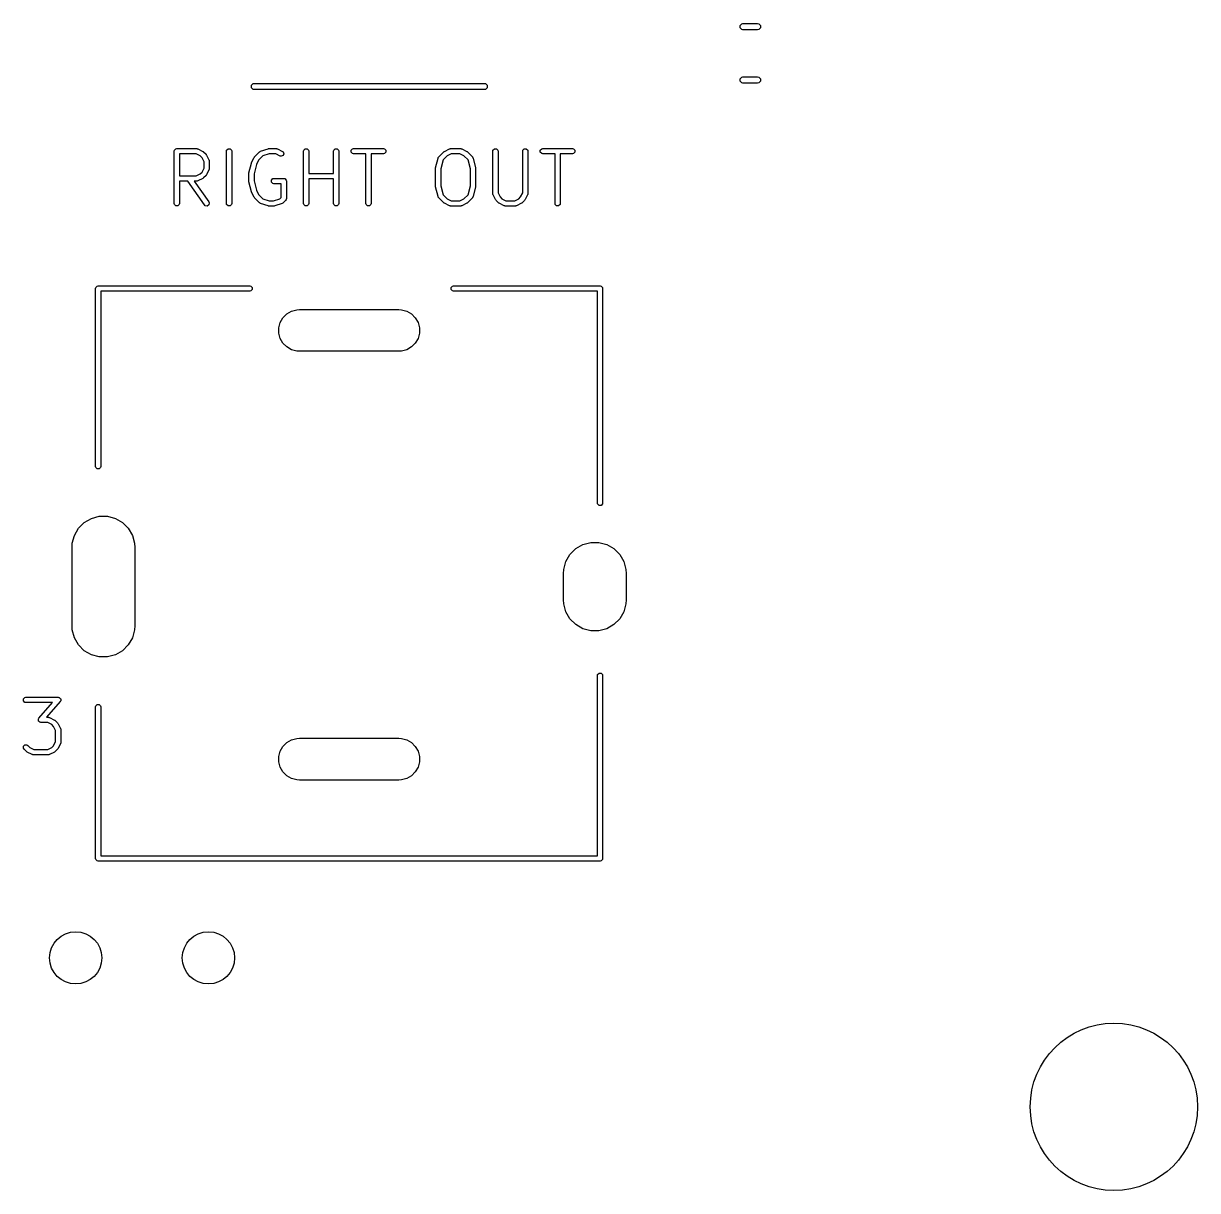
# Model space of a CAD drawing. Extents: x 0.11 to 3.93, y 0.1 to 4.17.
# Drawn here: x 2.944 to 3.828, y 0.096 to 0.975 of the extents above; entities that cross this region are included whole.
import ezdxf

# ---------------------------------------------------------------- set-up
doc = ezdxf.new("R2010")
doc.units = 0
doc.header["$MEASUREMENT"] = 0
doc.layers.add('BLACK', color=7, linetype='CONTINUOUS')

msp = doc.modelspace()

# ---------------------------------------------------------------- linework, layer by layer
at = {"layer": 'BLACK', "linetype": 'CONTINUOUS'}
for p, q in [((3.48342, 0.97374), (3.4847, 0.97502)), ((3.48342, 0.97193), (3.48342, 0.97374)), ((3.4847, 0.97502), (3.48561, 0.9752)), ((3.48561, 0.9752), (3.49668, 0.9752)), ((3.49668, 0.9752), (3.49758, 0.97502)), ((3.49758, 0.97502), (3.49886, 0.97374)), ((3.49886, 0.97374), (3.49886, 0.97193)), ((3.4847, 0.97065), (3.48342, 0.97193)), ((3.48561, 0.97047), (3.4847, 0.97065)), ((3.49668, 0.97047), (3.48561, 0.97047)), ((3.49758, 0.97065), (3.49668, 0.97047)), ((3.49886, 0.97193), (3.49758, 0.97065)), ((3.11544, 0.92866), (3.11671, 0.92994)), ((3.11544, 0.92685), (3.11544, 0.92866)), ((3.11671, 0.92994), (3.11762, 0.93012)), ((3.11762, 0.93012), (3.20423, 0.93012)), ((3.20423, 0.93012), (3.29085, 0.93012)), ((3.29085, 0.93012), (3.29175, 0.92994)), ((3.29175, 0.92994), (3.29303, 0.92866)), ((3.29303, 0.92866), (3.29303, 0.92685)), ((3.48342, 0.93358), (3.4847, 0.93486)), ((3.48342, 0.93177), (3.48342, 0.93358)), ((3.4847, 0.93049), (3.48342, 0.93177)), ((3.4847, 0.93486), (3.48561, 0.93504)), ((3.48561, 0.93031), (3.4847, 0.93049)), ((3.48561, 0.93504), (3.49668, 0.93504)), ((3.49668, 0.93031), (3.48561, 0.93031)), ((3.49668, 0.93504), (3.49758, 0.93486)), ((3.49758, 0.93049), (3.49668, 0.93031)), ((3.49758, 0.93486), (3.49886, 0.93358)), ((3.49886, 0.93177), (3.49758, 0.93049)), ((3.49886, 0.93358), (3.49886, 0.93177)), ((3.11671, 0.92557), (3.11544, 0.92685)), ((3.11762, 0.92539), (3.11671, 0.92557)), ((3.20423, 0.92539), (3.11762, 0.92539)), ((3.29085, 0.92539), (3.20423, 0.92539)), ((3.29175, 0.92557), (3.29085, 0.92539)), ((3.29303, 0.92685), (3.29175, 0.92557)), ((3.05724, 0.87904), (3.05739, 0.87979)), ((3.05724, 0.83967), (3.05724, 0.87904)), ((3.05739, 0.87979), (3.05845, 0.88086)), ((3.05845, 0.88086), (3.05921, 0.88101)), ((3.05921, 0.88101), (3.07421, 0.88101)), ((3.07374, 0.87707), (3.06118, 0.87707)), ((3.06118, 0.87707), (3.06118, 0.86038)), ((3.07679, 0.87555), (3.07374, 0.87707)), ((3.07421, 0.88101), (3.0743, 0.88099)), ((3.0743, 0.88099), (3.07435, 0.881)), ((3.07435, 0.881), (3.07465, 0.88092)), ((3.07465, 0.88092), (3.07496, 0.88086)), ((3.07496, 0.88086), (3.07499, 0.88083)), ((3.07499, 0.88083), (3.07509, 0.8808)), ((3.07509, 0.8808), (3.07884, 0.87892)), ((3.07821, 0.87412), (3.07679, 0.87555)), ((3.07884, 0.87892), (3.07909, 0.87873)), ((3.07909, 0.87873), (3.07935, 0.87856)), ((3.07935, 0.87856), (3.08122, 0.87668)), ((3.08122, 0.87668), (3.0814, 0.87642)), ((3.0814, 0.87642), (3.08159, 0.87617)), ((3.08159, 0.87617), (3.08347, 0.87242)), ((3.09661, 0.87904), (3.09676, 0.87979)), ((3.09661, 0.83967), (3.09661, 0.87904)), ((3.09676, 0.87979), (3.09782, 0.88086)), ((3.09782, 0.88086), (3.09933, 0.88086)), ((3.09933, 0.88086), (3.1004, 0.87979)), ((3.1004, 0.87979), (3.10055, 0.87904)), ((3.10055, 0.87904), (3.10055, 0.83967)), ((3.11781, 0.87481), (3.12156, 0.87856)), ((3.12401, 0.87544), (3.12082, 0.87225)), ((3.12156, 0.87856), (3.12164, 0.87861)), ((3.12164, 0.87861), (3.12166, 0.87865)), ((3.12166, 0.87865), (3.12193, 0.87881)), ((3.12193, 0.87881), (3.1222, 0.87898)), ((3.1222, 0.87898), (3.12224, 0.87898)), ((3.12224, 0.87898), (3.12233, 0.87903)), ((3.12233, 0.87903), (3.12795, 0.88091)), ((3.12889, 0.87707), (3.12401, 0.87544)), ((3.12795, 0.88091), (3.12826, 0.88095)), ((3.12826, 0.88095), (3.12857, 0.88101)), ((3.12857, 0.88101), (3.1342, 0.88101)), ((3.13373, 0.87707), (3.12889, 0.87707)), ((3.13707, 0.8754), (3.13373, 0.87707)), ((3.1342, 0.88101), (3.1343, 0.88099)), ((3.1343, 0.88099), (3.13434, 0.881)), ((3.13434, 0.881), (3.13464, 0.88092)), ((3.13464, 0.88092), (3.13495, 0.88086)), ((3.13495, 0.88086), (3.13498, 0.88083)), ((3.13498, 0.88083), (3.13508, 0.8808)), ((3.13508, 0.8808), (3.13883, 0.87892)), ((3.13781, 0.8752), (3.13707, 0.8754)), ((3.13924, 0.87568), (3.13781, 0.8752)), ((3.13883, 0.87892), (3.13944, 0.87845)), ((3.13991, 0.87702), (3.13924, 0.87568)), ((3.13944, 0.87845), (3.13991, 0.87702)), ((3.15473, 0.87904), (3.15488, 0.87979)), ((3.15473, 0.83967), (3.15473, 0.87904)), ((3.15488, 0.87979), (3.15594, 0.88086)), ((3.15594, 0.88086), (3.15745, 0.88086)), ((3.15745, 0.88086), (3.15851, 0.87979)), ((3.15851, 0.87979), (3.15866, 0.87904)), ((3.15866, 0.87904), (3.15866, 0.86226)), ((3.17722, 0.87904), (3.17737, 0.87979)), ((3.17722, 0.86226), (3.17722, 0.87904)), ((3.17737, 0.87979), (3.17844, 0.88086)), ((3.17844, 0.88086), (3.17995, 0.88086)), ((3.17995, 0.88086), (3.18101, 0.87979)), ((3.18101, 0.87979), (3.18116, 0.87904)), ((3.18116, 0.87904), (3.18116, 0.83967)), ((3.1905, 0.87979), (3.19156, 0.88086)), ((3.1905, 0.87829), (3.1905, 0.87979)), ((3.19156, 0.87722), (3.1905, 0.87829)), ((3.19156, 0.88086), (3.19232, 0.88101)), ((3.19232, 0.87707), (3.19156, 0.87722)), ((3.19232, 0.88101), (3.21481, 0.88101)), ((3.2016, 0.87707), (3.19232, 0.87707)), ((3.2016, 0.83967), (3.2016, 0.87707)), ((3.21481, 0.87707), (3.20553, 0.87707)), ((3.20553, 0.87707), (3.20553, 0.83967)), ((3.21481, 0.88101), (3.21557, 0.88086)), ((3.21557, 0.87722), (3.21481, 0.87707)), ((3.21557, 0.88086), (3.21663, 0.87979)), ((3.21663, 0.87829), (3.21557, 0.87722)), ((3.21663, 0.87979), (3.21663, 0.87829)), ((3.25654, 0.87481), (3.26029, 0.87856)), ((3.26285, 0.87555), (3.25971, 0.87241)), ((3.26029, 0.87856), (3.26055, 0.87873)), ((3.26055, 0.87873), (3.2608, 0.87892)), ((3.2608, 0.87892), (3.26455, 0.8808)), ((3.2659, 0.87707), (3.26285, 0.87555)), ((3.26455, 0.8808), (3.26465, 0.88083)), ((3.26465, 0.88083), (3.26468, 0.88086)), ((3.26468, 0.88086), (3.26499, 0.88092)), ((3.26499, 0.88092), (3.26529, 0.881)), ((3.26529, 0.881), (3.26534, 0.88099)), ((3.26534, 0.88099), (3.26543, 0.88101)), ((3.26543, 0.88101), (3.27293, 0.88101)), ((3.27247, 0.87707), (3.2659, 0.87707)), ((3.27551, 0.87555), (3.27247, 0.87707)), ((3.27293, 0.88101), (3.27303, 0.88099)), ((3.27303, 0.88099), (3.27307, 0.881)), ((3.27307, 0.881), (3.27338, 0.88092)), ((3.27338, 0.88092), (3.27368, 0.88086)), ((3.27368, 0.88086), (3.27372, 0.88083)), ((3.27372, 0.88083), (3.27381, 0.8808)), ((3.27381, 0.8808), (3.27756, 0.87892)), ((3.27865, 0.87241), (3.27551, 0.87555)), ((3.27756, 0.87892), (3.27781, 0.87873)), ((3.27781, 0.87873), (3.27807, 0.87856)), ((3.27807, 0.87856), (3.28182, 0.87481)), ((3.29721, 0.87904), (3.29736, 0.87979)), ((3.29721, 0.84717), (3.29721, 0.87904)), ((3.29736, 0.87979), (3.29842, 0.88086)), ((3.29842, 0.88086), (3.29993, 0.88086)), ((3.29993, 0.88086), (3.301, 0.87979)), ((3.301, 0.87979), (3.30115, 0.87904)), ((3.30115, 0.87904), (3.30115, 0.84763)), ((3.31971, 0.87904), (3.31986, 0.87979)), ((3.31971, 0.84763), (3.31971, 0.87904)), ((3.31986, 0.87979), (3.32092, 0.88086)), ((3.32092, 0.88086), (3.32243, 0.88086)), ((3.32243, 0.88086), (3.32349, 0.87979)), ((3.32349, 0.87979), (3.32364, 0.87904)), ((3.32364, 0.87904), (3.32364, 0.84717)), ((3.33298, 0.87979), (3.33405, 0.88086)), ((3.33298, 0.87829), (3.33298, 0.87979)), ((3.33405, 0.87722), (3.33298, 0.87829)), ((3.33405, 0.88086), (3.3348, 0.88101)), ((3.3348, 0.87707), (3.33405, 0.87722)), ((3.3348, 0.88101), (3.3573, 0.88101)), ((3.34408, 0.87707), (3.3348, 0.87707)), ((3.34408, 0.83967), (3.34408, 0.87707)), ((3.3573, 0.87707), (3.34802, 0.87707)), ((3.34802, 0.87707), (3.34802, 0.83967)), ((3.3573, 0.88101), (3.35805, 0.88086)), ((3.35805, 0.87722), (3.3573, 0.87707)), ((3.35805, 0.88086), (3.35911, 0.87979)), ((3.35911, 0.87829), (3.35805, 0.87722)), ((3.35911, 0.87979), (3.35911, 0.87829)), ((3.07974, 0.87107), (3.07821, 0.87412)), ((3.07974, 0.86638), (3.07974, 0.87107)), ((3.08347, 0.87242), (3.08349, 0.87232)), ((3.08349, 0.87232), (3.08352, 0.87229)), ((3.08352, 0.87229), (3.08359, 0.87198)), ((3.08359, 0.87198), (3.08367, 0.87168)), ((3.08367, 0.87168), (3.08365, 0.87164)), ((3.08365, 0.87164), (3.08367, 0.87154)), ((3.08367, 0.87154), (3.08367, 0.86592)), ((3.11354, 0.86264), (3.11542, 0.87014)), ((3.11542, 0.87014), (3.11551, 0.87034)), ((3.11551, 0.87034), (3.11557, 0.87055)), ((3.11557, 0.87055), (3.11744, 0.87429)), ((3.11918, 0.86898), (3.11742, 0.86192)), ((3.11744, 0.87429), (3.11763, 0.87454)), ((3.11763, 0.87454), (3.11781, 0.87481)), ((3.12082, 0.87225), (3.11918, 0.86898)), ((3.25415, 0.86639), (3.25602, 0.87389)), ((3.25602, 0.87389), (3.25611, 0.87408)), ((3.25611, 0.87417), (3.25625, 0.87437)), ((3.25611, 0.87408), (3.25611, 0.87417)), ((3.25625, 0.87437), (3.25635, 0.87459)), ((3.25635, 0.87459), (3.25642, 0.87463)), ((3.25642, 0.87463), (3.25654, 0.87481)), ((3.25971, 0.87241), (3.25803, 0.86567)), ((3.28034, 0.86567), (3.27865, 0.87241)), ((3.28182, 0.87481), (3.28194, 0.87463)), ((3.28194, 0.87463), (3.28201, 0.87459)), ((3.28201, 0.87459), (3.28211, 0.87437)), ((3.28211, 0.87437), (3.28225, 0.87417)), ((3.28225, 0.87417), (3.28225, 0.87408)), ((3.28225, 0.87408), (3.28234, 0.87389)), ((3.28234, 0.87389), (3.28421, 0.86639)), ((3.06118, 0.86038), (3.07374, 0.86038)), ((3.07374, 0.86038), (3.07679, 0.86191)), ((3.07884, 0.85853), (3.07509, 0.85666)), ((3.07679, 0.86191), (3.07821, 0.86333)), ((3.07821, 0.86333), (3.07974, 0.86638)), ((3.07909, 0.85872), (3.07884, 0.85853)), ((3.07935, 0.8589), (3.07909, 0.85872)), ((3.08122, 0.86077), (3.07935, 0.8589)), ((3.0814, 0.86104), (3.08122, 0.86077)), ((3.08159, 0.86129), (3.0814, 0.86104)), ((3.08347, 0.86503), (3.08159, 0.86129)), ((3.08349, 0.86513), (3.08347, 0.86503)), ((3.08352, 0.86516), (3.08349, 0.86513)), ((3.08359, 0.86547), (3.08352, 0.86516)), ((3.08367, 0.86578), (3.08359, 0.86547)), ((3.08367, 0.86592), (3.08365, 0.86582)), ((3.08365, 0.86582), (3.08367, 0.86578)), ((3.11348, 0.86217), (3.11353, 0.8624)), ((3.11348, 0.85654), (3.11348, 0.86217)), ((3.11353, 0.8624), (3.11354, 0.86264)), ((3.11742, 0.86192), (3.11742, 0.85678)), ((3.13051, 0.85729), (3.13157, 0.85836)), ((3.13157, 0.85836), (3.13232, 0.85851)), ((3.13232, 0.85851), (3.13982, 0.85851)), ((3.13982, 0.85851), (3.14058, 0.85836)), ((3.14058, 0.85836), (3.14164, 0.85729)), ((3.15866, 0.86226), (3.17722, 0.86226)), ((3.17722, 0.85832), (3.15866, 0.85832)), ((3.15866, 0.85832), (3.15866, 0.83967)), ((3.17722, 0.83967), (3.17722, 0.85832)), ((3.25409, 0.86592), (3.25414, 0.86615)), ((3.25409, 0.85279), (3.25409, 0.86592)), ((3.25414, 0.86615), (3.25415, 0.86639)), ((3.25803, 0.86567), (3.25803, 0.85303)), ((3.28034, 0.85303), (3.28034, 0.86567)), ((3.28421, 0.86639), (3.28423, 0.86615)), ((3.28423, 0.86615), (3.28427, 0.86592)), ((3.28427, 0.86592), (3.28427, 0.85279)), ((3.06756, 0.85645), (3.06118, 0.85645)), ((3.06118, 0.85645), (3.06118, 0.83967)), ((3.08009, 0.83854), (3.06756, 0.85645)), ((3.07421, 0.85645), (3.07236, 0.85645)), ((3.07236, 0.85645), (3.08332, 0.8408)), ((3.0743, 0.85647), (3.07421, 0.85645)), ((3.07435, 0.85645), (3.0743, 0.85647)), ((3.07465, 0.85654), (3.07435, 0.85645)), ((3.07496, 0.8566), (3.07465, 0.85654)), ((3.07499, 0.85663), (3.07496, 0.8566)), ((3.07509, 0.85666), (3.07499, 0.85663)), ((3.11353, 0.8563), (3.11348, 0.85654)), ((3.11354, 0.85606), (3.11353, 0.8563)), ((3.11542, 0.84856), (3.11354, 0.85606)), ((3.11742, 0.85678), (3.11918, 0.84973)), ((3.11918, 0.84973), (3.12082, 0.84646)), ((3.13051, 0.85579), (3.13051, 0.85729)), ((3.13157, 0.85472), (3.13051, 0.85579)), ((3.13232, 0.85457), (3.13157, 0.85472)), ((3.13785, 0.85457), (3.13232, 0.85457)), ((3.13785, 0.84423), (3.13785, 0.85457)), ((3.14164, 0.85729), (3.14179, 0.85654)), ((3.14179, 0.85654), (3.14179, 0.84342)), ((3.25414, 0.85256), (3.25409, 0.85279)), ((3.25415, 0.85231), (3.25414, 0.85256)), ((3.25602, 0.84482), (3.25415, 0.85231)), ((3.25803, 0.85303), (3.25971, 0.8463)), ((3.27865, 0.8463), (3.28034, 0.85303)), ((3.28421, 0.85231), (3.28234, 0.84482)), ((3.28423, 0.85256), (3.28421, 0.85231)), ((3.28427, 0.85279), (3.28423, 0.85256)), ((3.08332, 0.8408), (3.08363, 0.84009)), ((3.08363, 0.84009), (3.08337, 0.83861)), ((3.11551, 0.84837), (3.11542, 0.84856)), ((3.11557, 0.84816), (3.11551, 0.84837)), ((3.11744, 0.84441), (3.11557, 0.84816)), ((3.11763, 0.84416), (3.11744, 0.84441)), ((3.11781, 0.8439), (3.11763, 0.84416)), ((3.12156, 0.84015), (3.11781, 0.8439)), ((3.12082, 0.84646), (3.12401, 0.84326)), ((3.12164, 0.8401), (3.12156, 0.84015)), ((3.12166, 0.84006), (3.12164, 0.8401)), ((3.12193, 0.8399), (3.12166, 0.84006)), ((3.12401, 0.84326), (3.12889, 0.84164)), ((3.12889, 0.84164), (3.132, 0.84164)), ((3.132, 0.84164), (3.13688, 0.84326)), ((3.13688, 0.84326), (3.13785, 0.84423)), ((3.13924, 0.84006), (3.13896, 0.8399)), ((3.13926, 0.8401), (3.13924, 0.84006)), ((3.13934, 0.84015), (3.13926, 0.8401)), ((3.14121, 0.84203), (3.13934, 0.84015)), ((3.14164, 0.84266), (3.14121, 0.84203)), ((3.14179, 0.84342), (3.14164, 0.84266)), ((3.25611, 0.84462), (3.25602, 0.84482)), ((3.25611, 0.84454), (3.25611, 0.84462)), ((3.25625, 0.84434), (3.25611, 0.84454)), ((3.25635, 0.84412), (3.25625, 0.84434)), ((3.25642, 0.84408), (3.25635, 0.84412)), ((3.25654, 0.8439), (3.25642, 0.84408)), ((3.26029, 0.84015), (3.25654, 0.8439)), ((3.25971, 0.8463), (3.26285, 0.84316)), ((3.26055, 0.83998), (3.26029, 0.84015)), ((3.26285, 0.84316), (3.2659, 0.84164)), ((3.2659, 0.84164), (3.27247, 0.84164)), ((3.27247, 0.84164), (3.27551, 0.84316)), ((3.27551, 0.84316), (3.27865, 0.8463)), ((3.27807, 0.84015), (3.27781, 0.83998)), ((3.28182, 0.8439), (3.27807, 0.84015)), ((3.28194, 0.84408), (3.28182, 0.8439)), ((3.28201, 0.84412), (3.28194, 0.84408)), ((3.28211, 0.84434), (3.28201, 0.84412)), ((3.28225, 0.84454), (3.28211, 0.84434)), ((3.28234, 0.84482), (3.28225, 0.84462)), ((3.28225, 0.84462), (3.28225, 0.84454)), ((3.29723, 0.84707), (3.29721, 0.84717)), ((3.29721, 0.84703), (3.29723, 0.84707)), ((3.2973, 0.84672), (3.29721, 0.84703)), ((3.29736, 0.84641), (3.2973, 0.84672)), ((3.29739, 0.84638), (3.29736, 0.84641)), ((3.29742, 0.84629), (3.29739, 0.84638)), ((3.29929, 0.84254), (3.29742, 0.84629)), ((3.29949, 0.84229), (3.29929, 0.84254)), ((3.29966, 0.84203), (3.29949, 0.84229)), ((3.30154, 0.84015), (3.29966, 0.84203)), ((3.30115, 0.84763), (3.30267, 0.84458)), ((3.3018, 0.83998), (3.30154, 0.84015)), ((3.30267, 0.84458), (3.30409, 0.84316)), ((3.30409, 0.84316), (3.30714, 0.84164)), ((3.30714, 0.84164), (3.31371, 0.84164)), ((3.31371, 0.84164), (3.31676, 0.84316)), ((3.31676, 0.84316), (3.31818, 0.84458)), ((3.31818, 0.84458), (3.31971, 0.84763)), ((3.31932, 0.84015), (3.31906, 0.83998)), ((3.32119, 0.84203), (3.31932, 0.84015)), ((3.32137, 0.84229), (3.32119, 0.84203)), ((3.32156, 0.84254), (3.32137, 0.84229)), ((3.32344, 0.84629), (3.32156, 0.84254)), ((3.32346, 0.84638), (3.32344, 0.84629)), ((3.32349, 0.84641), (3.32346, 0.84638)), ((3.32356, 0.84672), (3.32349, 0.84641)), ((3.32364, 0.84703), (3.32356, 0.84672)), ((3.32364, 0.84717), (3.32362, 0.84707)), ((3.32362, 0.84707), (3.32364, 0.84703)), ((3.05739, 0.83892), (3.05724, 0.83967)), ((3.05845, 0.83785), (3.05739, 0.83892)), ((3.05996, 0.83785), (3.05845, 0.83785)), ((3.06103, 0.83892), (3.05996, 0.83785)), ((3.06118, 0.83967), (3.06103, 0.83892)), ((3.08065, 0.83801), (3.08009, 0.83854)), ((3.08213, 0.83775), (3.08065, 0.83801)), ((3.08337, 0.83861), (3.08213, 0.83775)), ((3.09676, 0.83892), (3.09661, 0.83967)), ((3.09782, 0.83785), (3.09676, 0.83892)), ((3.09933, 0.83785), (3.09782, 0.83785)), ((3.1004, 0.83892), (3.09933, 0.83785)), ((3.10055, 0.83967), (3.1004, 0.83892)), ((3.1222, 0.83972), (3.12193, 0.8399)), ((3.12224, 0.83972), (3.1222, 0.83972)), ((3.12233, 0.83968), (3.12224, 0.83972)), ((3.12795, 0.8378), (3.12233, 0.83968)), ((3.12826, 0.83776), (3.12795, 0.8378)), ((3.12857, 0.8377), (3.12826, 0.83776)), ((3.13232, 0.8377), (3.12857, 0.8377)), ((3.13263, 0.83776), (3.13232, 0.8377)), ((3.13295, 0.8378), (3.13263, 0.83776)), ((3.13857, 0.83968), (3.13295, 0.8378)), ((3.13866, 0.83972), (3.13857, 0.83968)), ((3.1387, 0.83972), (3.13866, 0.83972)), ((3.13896, 0.8399), (3.1387, 0.83972)), ((3.15488, 0.83892), (3.15473, 0.83967)), ((3.15594, 0.83785), (3.15488, 0.83892)), ((3.15745, 0.83785), (3.15594, 0.83785)), ((3.15851, 0.83892), (3.15745, 0.83785)), ((3.15866, 0.83967), (3.15851, 0.83892)), ((3.17737, 0.83892), (3.17722, 0.83967)), ((3.17844, 0.83785), (3.17737, 0.83892)), ((3.17995, 0.83785), (3.17844, 0.83785)), ((3.18101, 0.83892), (3.17995, 0.83785)), ((3.18116, 0.83967), (3.18101, 0.83892)), ((3.20175, 0.83892), (3.2016, 0.83967)), ((3.20281, 0.83785), (3.20175, 0.83892)), ((3.20432, 0.83785), (3.20281, 0.83785)), ((3.20538, 0.83892), (3.20432, 0.83785)), ((3.20553, 0.83967), (3.20538, 0.83892)), ((3.2608, 0.83978), (3.26055, 0.83998)), ((3.26455, 0.83791), (3.2608, 0.83978)), ((3.26465, 0.83788), (3.26455, 0.83791)), ((3.26468, 0.83785), (3.26465, 0.83788)), ((3.26499, 0.83779), (3.26468, 0.83785)), ((3.26529, 0.83771), (3.26499, 0.83779)), ((3.26534, 0.83772), (3.26529, 0.83771)), ((3.26543, 0.8377), (3.26534, 0.83772)), ((3.27293, 0.8377), (3.26543, 0.8377)), ((3.27303, 0.83772), (3.27293, 0.8377)), ((3.27307, 0.83771), (3.27303, 0.83772)), ((3.27338, 0.83779), (3.27307, 0.83771)), ((3.27368, 0.83785), (3.27338, 0.83779)), ((3.27372, 0.83788), (3.27368, 0.83785)), ((3.27381, 0.83791), (3.27372, 0.83788)), ((3.27756, 0.83978), (3.27381, 0.83791)), ((3.27781, 0.83998), (3.27756, 0.83978)), ((3.30205, 0.83978), (3.3018, 0.83998)), ((3.3058, 0.83791), (3.30205, 0.83978)), ((3.30589, 0.83788), (3.3058, 0.83791)), ((3.30592, 0.83785), (3.30589, 0.83788)), ((3.30623, 0.83779), (3.30592, 0.83785)), ((3.30654, 0.83771), (3.30623, 0.83779)), ((3.30658, 0.83772), (3.30654, 0.83771)), ((3.30668, 0.8377), (3.30658, 0.83772)), ((3.31418, 0.8377), (3.30668, 0.8377)), ((3.31427, 0.83772), (3.31418, 0.8377)), ((3.31432, 0.83771), (3.31427, 0.83772)), ((3.31462, 0.83779), (3.31432, 0.83771)), ((3.31493, 0.83785), (3.31462, 0.83779)), ((3.31496, 0.83788), (3.31493, 0.83785)), ((3.31506, 0.83791), (3.31496, 0.83788)), ((3.31881, 0.83978), (3.31506, 0.83791)), ((3.31906, 0.83998), (3.31881, 0.83978)), ((3.34423, 0.83892), (3.34408, 0.83967)), ((3.34529, 0.83785), (3.34423, 0.83892)), ((3.3468, 0.83785), (3.34529, 0.83785)), ((3.34787, 0.83892), (3.3468, 0.83785)), ((3.34802, 0.83967), (3.34787, 0.83892)), ((2.99803, 0.77559), (2.99818, 0.77634)), ((2.99803, 0.64173), (2.99803, 0.77559)), ((2.99818, 0.77634), (2.99925, 0.77741)), ((2.99925, 0.77741), (3, 0.77756)), ((3, 0.77756), (3.11417, 0.77756)), ((3.11417, 0.77362), (3.00197, 0.77362)), ((3.00197, 0.77362), (3.00197, 0.64173)), ((3.11417, 0.77756), (3.11493, 0.77741)), ((3.11493, 0.77377), (3.11417, 0.77362)), ((3.11493, 0.77741), (3.11599, 0.77634)), ((3.11599, 0.77484), (3.11493, 0.77377)), ((3.11599, 0.77634), (3.11599, 0.77484)), ((3.2659, 0.77634), (3.26696, 0.77741)), ((3.2659, 0.77484), (3.2659, 0.77634)), ((3.26696, 0.77377), (3.2659, 0.77484)), ((3.26696, 0.77741), (3.26772, 0.77756)), ((3.26772, 0.77362), (3.26696, 0.77377)), ((3.26772, 0.77756), (3.37795, 0.77756)), ((3.37598, 0.77362), (3.26772, 0.77362)), ((3.37598, 0.61417), (3.37598, 0.77362)), ((3.37795, 0.77756), (3.37871, 0.77741)), ((3.37871, 0.77741), (3.37977, 0.77634)), ((3.37977, 0.77634), (3.37992, 0.77559)), ((3.37992, 0.77559), (3.37992, 0.61417)), ((3.13703, 0.75012), (3.13908, 0.75368)), ((3.13908, 0.75368), (3.14199, 0.75659)), ((3.14199, 0.75659), (3.14555, 0.75864)), ((3.14555, 0.75864), (3.14952, 0.75971)), ((3.14952, 0.75971), (3.15157, 0.75984)), ((3.15157, 0.75984), (3.22638, 0.75984)), ((3.22638, 0.75984), (3.22843, 0.75971)), ((3.22843, 0.75971), (3.2324, 0.75864)), ((3.2324, 0.75864), (3.23596, 0.75659)), ((3.23596, 0.75659), (3.23887, 0.75368)), ((3.23887, 0.75368), (3.24093, 0.75012)), ((3.13596, 0.74615), (3.13703, 0.75012)), ((3.13596, 0.74204), (3.13596, 0.74615)), ((3.24093, 0.75012), (3.24199, 0.74615)), ((3.24199, 0.74615), (3.24199, 0.74204)), ((3.13703, 0.73807), (3.13596, 0.74204)), ((3.13908, 0.73451), (3.13703, 0.73807)), ((3.14199, 0.7316), (3.13908, 0.73451)), ((3.23887, 0.73451), (3.23596, 0.7316)), ((3.24093, 0.73807), (3.23887, 0.73451)), ((3.24199, 0.74204), (3.24093, 0.73807)), ((3.14555, 0.72955), (3.14199, 0.7316)), ((3.14952, 0.72848), (3.14555, 0.72955)), ((3.15157, 0.72835), (3.14952, 0.72848)), ((3.22638, 0.72835), (3.15157, 0.72835)), ((3.22843, 0.72848), (3.22638, 0.72835)), ((3.2324, 0.72955), (3.22843, 0.72848)), ((3.23596, 0.7316), (3.2324, 0.72955)), ((2.99818, 0.64098), (2.99803, 0.64173)), ((2.99925, 0.63991), (2.99818, 0.64098)), ((3.00075, 0.63991), (2.99925, 0.63991)), ((3.00182, 0.64098), (3.00075, 0.63991)), ((3.00197, 0.64173), (3.00182, 0.64098)), ((3.37613, 0.61342), (3.37598, 0.61417)), ((3.3772, 0.61235), (3.37613, 0.61342)), ((3.37871, 0.61235), (3.3772, 0.61235)), ((3.37977, 0.61342), (3.37871, 0.61235)), ((3.37992, 0.61417), (3.37977, 0.61342)), ((2.98956, 0.59945), (2.9949, 0.60253)), ((2.9949, 0.60253), (3.00085, 0.60413)), ((3.00085, 0.60413), (3.00702, 0.60413)), ((3.00702, 0.60413), (3.01298, 0.60253)), ((3.01298, 0.60253), (3.01832, 0.59945)), ((2.98211, 0.58975), (2.9852, 0.59509)), ((2.9852, 0.59509), (2.98956, 0.59945)), ((3.01832, 0.59945), (3.02268, 0.59509)), ((3.02268, 0.59509), (3.02576, 0.58975)), ((2.98031, 0.58071), (2.98052, 0.58379)), ((2.98052, 0.58379), (2.98211, 0.58975)), ((3.02576, 0.58975), (3.02736, 0.58379)), ((3.02736, 0.58379), (3.02756, 0.58071)), ((3.36498, 0.58285), (3.37093, 0.58444)), ((3.37093, 0.58444), (3.3771, 0.58444)), ((3.3771, 0.58444), (3.38306, 0.58285)), ((2.98031, 0.52165), (2.98031, 0.58071)), ((3.02756, 0.58071), (3.02756, 0.52165)), ((3.35219, 0.57006), (3.35528, 0.5754)), ((3.35528, 0.5754), (3.35964, 0.57976)), ((3.35964, 0.57976), (3.36498, 0.58285)), ((3.38306, 0.58285), (3.3884, 0.57976)), ((3.3884, 0.57976), (3.39276, 0.5754)), ((3.39276, 0.5754), (3.39584, 0.57006)), ((3.3506, 0.56411), (3.35219, 0.57006)), ((3.39584, 0.57006), (3.39744, 0.56411)), ((3.35039, 0.56102), (3.3506, 0.56411)), ((3.35039, 0.54134), (3.35039, 0.56102)), ((3.39744, 0.56411), (3.39764, 0.56102)), ((3.39764, 0.56102), (3.39764, 0.54134)), ((3.3506, 0.53826), (3.35039, 0.54134)), ((3.39764, 0.54134), (3.39744, 0.53826)), ((3.35219, 0.5323), (3.3506, 0.53826)), ((3.35528, 0.52696), (3.35219, 0.5323)), ((3.39584, 0.5323), (3.39276, 0.52696)), ((3.39744, 0.53826), (3.39584, 0.5323)), ((3.35964, 0.5226), (3.35528, 0.52696)), ((3.36498, 0.51951), (3.35964, 0.5226)), ((3.3884, 0.5226), (3.38306, 0.51951)), ((3.39276, 0.52696), (3.3884, 0.5226)), ((2.98052, 0.51857), (2.98031, 0.52165)), ((2.98211, 0.51261), (2.98052, 0.51857)), ((3.02736, 0.51857), (3.02576, 0.51261)), ((3.02756, 0.52165), (3.02736, 0.51857)), ((3.37093, 0.51792), (3.36498, 0.51951)), ((3.3771, 0.51792), (3.37093, 0.51792)), ((3.38306, 0.51951), (3.3771, 0.51792)), ((2.9852, 0.50727), (2.98211, 0.51261)), ((2.98956, 0.50291), (2.9852, 0.50727)), ((3.02268, 0.50727), (3.01832, 0.50291)), ((3.02576, 0.51261), (3.02268, 0.50727)), ((2.9949, 0.49983), (2.98956, 0.50291)), ((3.00085, 0.49823), (2.9949, 0.49983)), ((3.00702, 0.49823), (3.00085, 0.49823)), ((3.01298, 0.49983), (3.00702, 0.49823)), ((3.01832, 0.50291), (3.01298, 0.49983)), ((3.37598, 0.48425), (3.37613, 0.48501)), ((3.37598, 0.34843), (3.37598, 0.48425)), ((3.37613, 0.48501), (3.3772, 0.48607)), ((3.3772, 0.48607), (3.37871, 0.48607)), ((3.37871, 0.48607), (3.37977, 0.48501)), ((3.37977, 0.48501), (3.37992, 0.48425)), ((3.37992, 0.48425), (3.37992, 0.34646)), ((2.94376, 0.4666), (2.94482, 0.46767)), ((2.94376, 0.4651), (2.94376, 0.4666)), ((2.94482, 0.46403), (2.94376, 0.4651)), ((2.94482, 0.46767), (2.94558, 0.46782)), ((2.94558, 0.46388), (2.94482, 0.46403)), ((2.94558, 0.46782), (2.96995, 0.46782)), ((2.96561, 0.46388), (2.94558, 0.46388)), ((2.95534, 0.45215), (2.96561, 0.46388)), ((2.97143, 0.46455), (2.96116, 0.45282)), ((2.96995, 0.46782), (2.9705, 0.46771)), ((2.9705, 0.46771), (2.97058, 0.46771)), ((2.97058, 0.46771), (2.97061, 0.46769)), ((2.97061, 0.46769), (2.9707, 0.46767)), ((2.9707, 0.46767), (2.97119, 0.46718)), ((2.97119, 0.46718), (2.97171, 0.46672)), ((2.97171, 0.46504), (2.97143, 0.46455)), ((2.97171, 0.46672), (2.97172, 0.46665)), ((2.97177, 0.4651), (2.97171, 0.46504)), ((2.97172, 0.46665), (2.97177, 0.4666)), ((2.97177, 0.4666), (2.97177, 0.46591)), ((2.97177, 0.46591), (2.97181, 0.46522)), ((2.97181, 0.46522), (2.97177, 0.46514)), ((2.97177, 0.46514), (2.97177, 0.4651)), ((2.99803, 0.46063), (2.99818, 0.46138)), ((2.99803, 0.34646), (2.99803, 0.46063)), ((2.99818, 0.46138), (2.99925, 0.46245)), ((2.99925, 0.46245), (3.00075, 0.46245)), ((3.00075, 0.46245), (3.00182, 0.46138)), ((3.00182, 0.46138), (3.00197, 0.46063)), ((3.00197, 0.46063), (3.00197, 0.34843)), ((2.95496, 0.45148), (2.95501, 0.45156)), ((2.95501, 0.45079), (2.95496, 0.45148)), ((2.95501, 0.4516), (2.95506, 0.45166)), ((2.95501, 0.45156), (2.95501, 0.4516)), ((2.95506, 0.45166), (2.95534, 0.45215)), ((2.96116, 0.45282), (2.96245, 0.45282)), ((2.96245, 0.45282), (2.96255, 0.4528)), ((2.96255, 0.4528), (2.96259, 0.45282)), ((2.96259, 0.45282), (2.96289, 0.45273)), ((2.96289, 0.45273), (2.9632, 0.45267)), ((2.9632, 0.45267), (2.96323, 0.45264)), ((2.96323, 0.45264), (2.96333, 0.45261)), ((2.96333, 0.45261), (2.96708, 0.45074)), ((2.95501, 0.4501), (2.95501, 0.45079)), ((2.95505, 0.45005), (2.95501, 0.4501)), ((2.95506, 0.44998), (2.95505, 0.45005)), ((2.95558, 0.44952), (2.95506, 0.44998)), ((2.95607, 0.44903), (2.95558, 0.44952)), ((2.95616, 0.44901), (2.95607, 0.44903)), ((2.95619, 0.44899), (2.95616, 0.44901)), ((2.95628, 0.44899), (2.95619, 0.44899)), ((2.95682, 0.44888), (2.95628, 0.44899)), ((2.96198, 0.44888), (2.95682, 0.44888)), ((2.96503, 0.44736), (2.96198, 0.44888)), ((2.96645, 0.44594), (2.96503, 0.44736)), ((2.96798, 0.44289), (2.96645, 0.44594)), ((2.96708, 0.45074), (2.96733, 0.45054)), ((2.96733, 0.45054), (2.96759, 0.45037)), ((2.96759, 0.45037), (2.96946, 0.44849)), ((2.96798, 0.43444), (2.96798, 0.44289)), ((2.96946, 0.44849), (2.96964, 0.44823)), ((2.96964, 0.44823), (2.96983, 0.44798)), ((2.96983, 0.44798), (2.97171, 0.44423)), ((2.97171, 0.44423), (2.97173, 0.44414)), ((2.97173, 0.44414), (2.97177, 0.44411)), ((2.97177, 0.44411), (2.97183, 0.4438)), ((2.97183, 0.4438), (2.97191, 0.44349)), ((2.97191, 0.44349), (2.9719, 0.44345)), ((2.9719, 0.44345), (2.97192, 0.44335)), ((2.97192, 0.44335), (2.97192, 0.43398)), ((2.96645, 0.4314), (2.96798, 0.43444)), ((2.97183, 0.43353), (2.97177, 0.43323)), ((2.97191, 0.43384), (2.97183, 0.43353)), ((2.97192, 0.43398), (2.9719, 0.43388)), ((2.9719, 0.43388), (2.97191, 0.43384)), ((3.13908, 0.43085), (3.14199, 0.43375)), ((3.14199, 0.43375), (3.14555, 0.43581)), ((3.14555, 0.43581), (3.14952, 0.43687)), ((3.14952, 0.43687), (3.15157, 0.43701)), ((3.15157, 0.43701), (3.22638, 0.43701)), ((3.22638, 0.43701), (3.22843, 0.43687)), ((3.22843, 0.43687), (3.2324, 0.43581)), ((3.2324, 0.43581), (3.23596, 0.43375)), ((3.23596, 0.43375), (3.23887, 0.43085)), ((2.94376, 0.43098), (2.94482, 0.43205)), ((2.94376, 0.42948), (2.94376, 0.43098)), ((2.94418, 0.42884), (2.94376, 0.42948)), ((2.94606, 0.42696), (2.94418, 0.42884)), ((2.94482, 0.43205), (2.94633, 0.43205)), ((2.94632, 0.42679), (2.94606, 0.42696)), ((2.94657, 0.42659), (2.94632, 0.42679)), ((2.94633, 0.43205), (2.94697, 0.43162)), ((2.95032, 0.42472), (2.94657, 0.42659)), ((2.94697, 0.43162), (2.94862, 0.42997)), ((2.94862, 0.42997), (2.95166, 0.42845)), ((2.95041, 0.42469), (2.95032, 0.42472)), ((2.95045, 0.42466), (2.95041, 0.42469)), ((2.95076, 0.4246), (2.95045, 0.42466)), ((2.95106, 0.42452), (2.95076, 0.4246)), ((2.9511, 0.42453), (2.95106, 0.42452)), ((2.9512, 0.42451), (2.9511, 0.42453)), ((2.96245, 0.42451), (2.9512, 0.42451)), ((2.95166, 0.42845), (2.96198, 0.42845)), ((2.96198, 0.42845), (2.96503, 0.42997)), ((2.96255, 0.42453), (2.96245, 0.42451)), ((2.96259, 0.42452), (2.96255, 0.42453)), ((2.96289, 0.4246), (2.96259, 0.42452)), ((2.9632, 0.42466), (2.96289, 0.4246)), ((2.96323, 0.42469), (2.9632, 0.42466)), ((2.96333, 0.42472), (2.96323, 0.42469)), ((2.96708, 0.42659), (2.96333, 0.42472)), ((2.96503, 0.42997), (2.96645, 0.4314)), ((2.96733, 0.42679), (2.96708, 0.42659)), ((2.96759, 0.42696), (2.96733, 0.42679)), ((2.96946, 0.42884), (2.96759, 0.42696)), ((2.96964, 0.4291), (2.96946, 0.42884)), ((2.96983, 0.42935), (2.96964, 0.4291)), ((2.97171, 0.4331), (2.96983, 0.42935)), ((2.97173, 0.43319), (2.97171, 0.4331)), ((2.97177, 0.43323), (2.97173, 0.43319)), ((3.13596, 0.42332), (3.13703, 0.42729)), ((3.13703, 0.42729), (3.13908, 0.43085)), ((3.23887, 0.43085), (3.24093, 0.42729)), ((3.24093, 0.42729), (3.24199, 0.42332)), ((3.13596, 0.4192), (3.13596, 0.42332)), ((3.13703, 0.41523), (3.13596, 0.4192)), ((3.24199, 0.4192), (3.24093, 0.41523)), ((3.24199, 0.42332), (3.24199, 0.4192)), ((3.13908, 0.41167), (3.13703, 0.41523)), ((3.14199, 0.40877), (3.13908, 0.41167)), ((3.14555, 0.40671), (3.14199, 0.40877)), ((3.23596, 0.40877), (3.2324, 0.40671)), ((3.23887, 0.41167), (3.23596, 0.40877)), ((3.24093, 0.41523), (3.23887, 0.41167)), ((3.14952, 0.40565), (3.14555, 0.40671)), ((3.15157, 0.40551), (3.14952, 0.40565)), ((3.22638, 0.40551), (3.15157, 0.40551)), ((3.22843, 0.40565), (3.22638, 0.40551)), ((3.2324, 0.40671), (3.22843, 0.40565)), ((2.99818, 0.3457), (2.99803, 0.34646)), ((2.99925, 0.34464), (2.99818, 0.3457)), ((3.00197, 0.34843), (3.37598, 0.34843)), ((3.37977, 0.3457), (3.37871, 0.34464)), ((3.37992, 0.34646), (3.37977, 0.3457)), ((3, 0.34449), (2.99925, 0.34464)), ((3.37795, 0.34449), (3, 0.34449)), ((3.37871, 0.34464), (3.37795, 0.34449))]:
    msp.add_line(p, q, dxfattribs=at)
at = {"layer": 'BLACK'}
for centre, radius in [((2.98307, 0.27165), 0.01969), ((3.08307, 0.27165), 0.01969), ((3.76496, 0.15945), 0.06299)]:
    msp.add_circle(centre, radius, dxfattribs=at)

doc.saveas('drawing.dxf')
